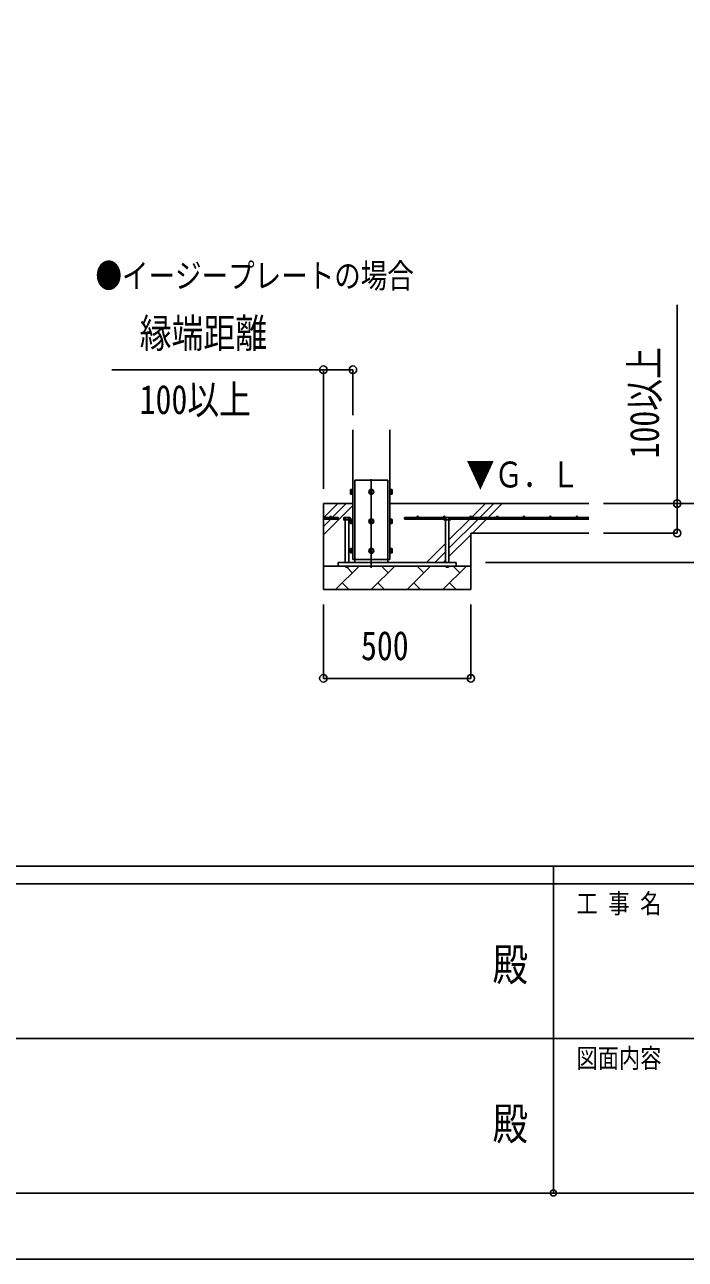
# Model space of a CAD drawing. Units: millimetres, scale not verified. Extents: x -12615 to 12615, y -8910 to 8910.
# Drawn here: x -1808 to 433, y -8910 to -4719 of the extents above; entities that cross this region are included whole.
import ezdxf
from ezdxf.enums import TextEntityAlignment as Align

# ---------------------------------------------------------------- set-up
doc = ezdxf.new("R2010")
doc.units = ezdxf.units.MM
doc.header["$LTSCALE"] = 40
doc.header["$PDMODE"] = 32
doc.header["$PDSIZE"] = 20
for name, color, linetype in [('0-2_USER1', 3, 'Continuous'), ('0-4_YKK_12', 2, 'Continuous'), ('0-5_YKK_13', 4, 'Continuous'), ('0-6_YKK_A1', 4, 'Continuous'), ('0-7_YKK_D', 6, 'Continuous'), ('0-8_YKK_ZWAK', 7, 'Continuous')]:
    doc.layers.add(name, color=color, linetype=linetype)
doc.styles.add('ＭＳ ゴシック', font='')
doc.styles.get('ＭＳ ゴシック').set_extended_font_data('MS Gothic')

msp = doc.modelspace()

# ---------------------------------------------------------------- linework, layer by layer
at = {"layer": '0-4_YKK_12'}
msp.add_line((-632.44, -6262.5), (-632.44, -6562.5), dxfattribs=at)
at = {"layer": '0-5_YKK_13'}
for p, q in [((-688.44, -6535), (-688.44, -6265)), ((-688.44, -6265), (-576.44, -6265)), ((-576.44, -6535), (-576.44, -6265)), ((-703.14, -6298.51), (-702.56, -6297.51)), ((-703.14, -6298.51), (-703.14, -6311.5)), ((-703.14, -6311.5), (-702.56, -6312.51)), ((-697.64, -6297.51), (-702.56, -6297.51)), ((-697.64, -6301.25), (-702.56, -6301.25)), ((-697.64, -6308.75), (-702.56, -6308.75)), ((-697.64, -6312.51), (-702.56, -6312.51)), ((-697.64, -6297.51), (-697.64, -6312.51)), ((-696.04, -6297.96), (-697.64, -6297.96)), ((-697.64, -6304.5), (-697.64, -6297.96)), ((-697.64, -6304.5), (-696.04, -6304.5)), ((-697.64, -6305.5), (-696.04, -6305.5)), ((-697.64, -6312.05), (-697.64, -6305.5)), ((-697.64, -6312.05), (-696.04, -6312.05)), ((-696.04, -6304.5), (-696.04, -6297.96)), ((-696.04, -6312.05), (-696.04, -6305.5)), ((-568.84, -6297.95), (-567.24, -6297.95)), ((-568.84, -6304.5), (-568.84, -6297.95)), ((-567.24, -6304.5), (-568.84, -6304.5)), ((-567.24, -6305.5), (-568.84, -6305.5)), ((-568.84, -6312.05), (-568.84, -6305.5)), ((-567.24, -6312.05), (-568.84, -6312.05)), ((-567.24, -6297.49), (-562.32, -6297.49)), ((-567.24, -6297.49), (-567.24, -6312.51)), ((-567.24, -6304.5), (-567.24, -6297.95)), ((-567.24, -6301.25), (-562.32, -6301.25)), ((-567.24, -6312.05), (-567.24, -6305.5)), ((-567.24, -6308.75), (-562.32, -6308.75)), ((-567.24, -6312.51), (-562.32, -6312.51)), ((-561.74, -6298.5), (-562.32, -6297.49)), ((-561.74, -6311.5), (-562.32, -6312.51)), ((-561.74, -6298.5), (-561.74, -6311.5)), ((-724.44, -6392.5), (-725.91, -6393.35)), ((-724.44, -6392.5), (-705.44, -6392.5)), ((-720.94, -6400.5), (-720.94, -6545)), ((-720.43, -6400.5), (-720.43, -6393.35)), ((-709.46, -6400.5), (-709.46, -6393.35)), ((-708.94, -6400.5), (-708.94, -6545)), ((-705.44, -6392.5), (-703.97, -6393.35)), ((-703.97, -6400.5), (-703.97, -6393.35)), ((-703.14, -6398.51), (-702.56, -6397.51)), ((-703.14, -6398.51), (-703.14, -6411.5)), ((-703.14, -6411.5), (-702.56, -6412.51)), ((-697.64, -6397.51), (-702.56, -6397.51)), ((-697.64, -6401.25), (-702.56, -6401.25)), ((-697.64, -6408.75), (-702.56, -6408.75)), ((-697.64, -6397.51), (-697.64, -6412.51)), ((-696.04, -6397.96), (-697.64, -6397.96)), ((-697.64, -6404.5), (-697.64, -6397.96)), ((-697.64, -6404.5), (-696.04, -6404.5)), ((-697.64, -6405.5), (-696.04, -6405.5)), ((-697.64, -6412.05), (-697.64, -6405.5)), ((-696.04, -6404.5), (-696.04, -6397.96)), ((-696.04, -6412.05), (-696.04, -6405.5)), ((-568.84, -6397.95), (-567.24, -6397.95)), ((-568.84, -6404.5), (-568.84, -6397.95)), ((-567.24, -6404.5), (-568.84, -6404.5)), ((-567.24, -6405.5), (-568.84, -6405.5)), ((-568.84, -6412.05), (-568.84, -6405.5)), ((-567.24, -6397.49), (-562.32, -6397.49)), ((-567.24, -6397.49), (-567.24, -6412.51)), ((-567.24, -6404.5), (-567.24, -6397.95)), ((-567.24, -6401.25), (-562.32, -6401.25)), ((-567.24, -6412.05), (-567.24, -6405.5)), ((-567.24, -6408.75), (-562.32, -6408.75)), ((-561.74, -6398.5), (-562.32, -6397.49)), ((-561.74, -6411.5), (-562.32, -6412.51)), ((-561.74, -6398.5), (-561.74, -6411.5)), ((-384.44, -6392.5), (-385.91, -6393.35)), ((-385.91, -6400.5), (-385.91, -6393.35)), ((-365.44, -6392.5), (-384.44, -6392.5)), ((-380.94, -6400.5), (-380.94, -6545)), ((-380.43, -6400.5), (-380.43, -6393.35)), ((-369.46, -6400.5), (-369.46, -6393.35)), ((-368.94, -6400.5), (-368.94, -6545)), ((-365.44, -6392.5), (-363.97, -6393.35)), ((-697.64, -6412.51), (-702.56, -6412.51)), ((-697.64, -6412.05), (-696.04, -6412.05)), ((-567.24, -6412.05), (-568.84, -6412.05)), ((-567.24, -6412.51), (-562.32, -6412.51)), ((-703.14, -6498.51), (-702.56, -6497.51)), ((-703.14, -6498.51), (-703.14, -6511.5)), ((-703.14, -6511.5), (-702.56, -6512.51)), ((-697.64, -6497.51), (-702.56, -6497.51)), ((-697.64, -6501.25), (-702.56, -6501.25)), ((-697.64, -6508.75), (-702.56, -6508.75)), ((-697.64, -6512.51), (-702.56, -6512.51)), ((-697.64, -6497.51), (-697.64, -6512.51)), ((-696.04, -6497.96), (-697.64, -6497.96)), ((-697.64, -6504.5), (-697.64, -6497.96)), ((-697.64, -6504.5), (-696.04, -6504.5)), ((-697.64, -6505.5), (-696.04, -6505.5)), ((-697.64, -6512.05), (-697.64, -6505.5)), ((-697.64, -6512.05), (-696.04, -6512.05)), ((-696.04, -6504.5), (-696.04, -6497.96)), ((-696.04, -6512.05), (-696.04, -6505.5)), ((-688.44, -6545), (-688.44, -6535)), ((-576.44, -6545), (-576.44, -6535)), ((-568.84, -6497.95), (-567.24, -6497.95)), ((-568.84, -6504.5), (-568.84, -6497.95)), ((-567.24, -6504.5), (-568.84, -6504.5)), ((-567.24, -6505.5), (-568.84, -6505.5)), ((-568.84, -6512.05), (-568.84, -6505.5)), ((-567.24, -6512.05), (-568.84, -6512.05)), ((-567.24, -6497.49), (-562.32, -6497.49)), ((-567.24, -6497.49), (-567.24, -6512.51)), ((-567.24, -6504.5), (-567.24, -6497.95)), ((-567.24, -6501.25), (-562.32, -6501.25)), ((-567.24, -6512.05), (-567.24, -6505.5)), ((-567.24, -6508.75), (-562.32, -6508.75)), ((-567.24, -6512.51), (-562.32, -6512.51)), ((-561.74, -6498.5), (-562.32, -6497.49)), ((-561.74, -6511.5), (-562.32, -6512.51)), ((-561.74, -6498.5), (-561.74, -6511.5)), ((-344.94, -6545), (-744.94, -6545)), ((-744.94, -6557), (-744.94, -6545)), ((-744.94, -6557), (-344.94, -6557)), ((-720.94, -6545), (-708.94, -6545)), ((-720.94, -6558.5), (-708.94, -6558.5)), ((-368.94, -6545), (-380.94, -6545)), ((-368.94, -6558.5), (-380.94, -6558.5)), ((-344.94, -6557), (-344.94, -6545))]:
    msp.add_line(p, q, dxfattribs=at)
for points in [[(-694.94, -6296.5), (-696.04, -6296.5), (-696.04, -6313.5), (-694.94, -6313.5)], [(-569.94, -6296.5), (-568.84, -6296.5), (-568.84, -6313.5), (-569.94, -6313.5)], [(-703.97, -6400.5), (-725.91, -6400.5), (-725.91, -6393.35)], [(-694.94, -6396.5), (-696.04, -6396.5), (-696.04, -6413.5), (-694.94, -6413.5)], [(-569.94, -6396.5), (-568.84, -6396.5), (-568.84, -6413.5), (-569.94, -6413.5)], [(-385.91, -6400.5), (-363.97, -6400.5), (-363.97, -6393.35)], [(-694.94, -6496.5), (-696.04, -6496.5), (-696.04, -6513.5), (-694.94, -6513.5)], [(-569.94, -6496.5), (-568.84, -6496.5), (-568.84, -6513.5), (-569.94, -6513.5)], [(-720.94, -6557), (-720.94, -6558.5), (-718.94, -6560.5), (-710.94, -6560.5)], [(-708.94, -6557), (-708.94, -6558.5), (-710.94, -6560.5)], [(-380.94, -6557), (-380.94, -6558.5), (-378.94, -6560.5)], [(-368.94, -6557), (-368.94, -6558.5), (-370.94, -6560.5), (-378.94, -6560.5)]]:
    msp.add_lwpolyline(points, dxfattribs=at)
for points in [[(-632.44, -6297.49), (-638.94, -6301.25), (-638.94, -6308.75), (-632.44, -6312.51), (-625.94, -6308.75), (-625.94, -6301.25)], [(-632.44, -6397.49), (-638.94, -6401.25), (-638.94, -6408.75), (-632.44, -6412.51), (-625.94, -6408.75), (-625.94, -6401.25)], [(-632.44, -6497.49), (-638.94, -6501.25), (-638.94, -6508.75), (-632.44, -6512.51), (-625.94, -6508.75), (-625.94, -6501.25)]]:
    msp.add_lwpolyline(points, close=True, dxfattribs=at)
for centre, radius in [((-632.44, -6305), 8.5), ((-632.44, -6305), 6.5), ((-632.44, -6405), 8.5), ((-632.44, -6405), 6.5), ((-632.44, -6505), 8.5), ((-632.44, -6505), 6.5)]:
    msp.add_circle(centre, radius, dxfattribs=at)
for centre, radius, start, end in [((-699.84, -6299.38), 3.31, 145.51973, 214.48027), ((-690.72, -6305), 12.42, 162.41205, 197.58795), ((-699.82, -6310.63), 3.32, 145.61575, 214.38425), ((-632.44, -6305), 7.05, 157.21814, 202.78186), ((-632.44, -6305), 7.05, 97.21814, 142.78186), ((-632.44, -6305), 7.05, 217.21814, 262.78186), ((-632.44, -6305), 7.05, 37.21814, 82.78186), ((-632.44, -6305), 7.05, 277.21814, 322.78186), ((-632.44, -6305), 7.05, 337.21814, 22.78186), ((-565.06, -6299.37), 3.32, 325.61575, 34.38425), ((-574.16, -6305), 12.42, 342.41205, 17.58795), ((-565.06, -6310.63), 3.32, 325.61575, 34.38425), ((-723.17, -6397.36), 4.86, 55.61575, 124.38425), ((-714.94, -6410.65), 18.15, 72.41205, 107.58795), ((-706.71, -6397.36), 4.86, 55.61575, 124.38425), ((-699.84, -6399.38), 3.31, 145.51973, 214.48027), ((-690.72, -6405), 12.42, 162.41205, 197.58795), ((-699.82, -6410.63), 3.32, 145.61575, 214.38425), ((-632.44, -6405), 7.05, 157.21814, 202.78186), ((-632.44, -6405), 7.05, 97.21814, 142.78186), ((-632.44, -6405), 7.05, 217.21814, 262.78186), ((-632.44, -6405), 7.05, 37.21814, 82.78186), ((-632.44, -6405), 7.05, 277.21814, 322.78186), ((-632.44, -6405), 7.05, 337.21814, 22.78186), ((-565.06, -6399.37), 3.32, 325.61575, 34.38425), ((-574.16, -6405), 12.42, 342.41205, 17.58795), ((-565.06, -6410.63), 3.32, 325.61575, 34.38425), ((-383.17, -6397.36), 4.86, 55.61575, 124.38425), ((-374.94, -6410.65), 18.15, 72.41205, 107.58795), ((-366.71, -6397.36), 4.86, 55.61575, 124.38425), ((-699.84, -6499.38), 3.31, 145.51973, 214.48027), ((-690.72, -6505), 12.42, 162.41205, 197.58795), ((-699.82, -6510.63), 3.32, 145.61575, 214.38425), ((-632.44, -6505), 7.05, 157.21814, 202.78186), ((-632.44, -6505), 7.05, 97.21814, 142.78186), ((-632.44, -6505), 7.05, 217.21814, 262.78186), ((-632.44, -6505), 7.05, 37.21814, 82.78186), ((-632.44, -6505), 7.05, 277.21814, 322.78186), ((-632.44, -6505), 7.05, 337.21814, 22.78186), ((-565.06, -6499.37), 3.32, 325.61575, 34.38425), ((-574.16, -6505), 12.42, 342.41205, 17.58795), ((-565.06, -6510.63), 3.32, 325.61575, 34.38425)]:
    msp.add_arc(centre, radius, start, end, dxfattribs=at)
at = {"layer": '0-6_YKK_A1'}
for p, q in [((-694.94, -6535), (-694.94, -6095)), ((-569.94, -6095), (-569.94, -6535)), ((-694.94, -6345), (-794.94, -6345)), ((-794.94, -6637), (-794.94, -6345)), ((-794.94, -6451), (-694.94, -6351)), ((-793.01, -6392.5), (-745.51, -6345)), ((-764.73, -6392.5), (-717.23, -6345)), ((105.06, -6345), (-569.94, -6345)), ((-293.01, -6392.5), (-245.51, -6345)), ((-264.73, -6392.5), (-217.23, -6345)), ((-236.44, -6392.5), (-188.94, -6345)), ((-744.94, -6392.5), (-794.94, -6392.5)), ((-794.94, -6422.71), (-769.73, -6397.5)), ((-744.94, -6397.5), (-794.94, -6397.5)), ((-744.94, -6392.5), (-744.94, -6397.5)), ((-519.94, -6392.5), (105.06, -6392.5)), ((-519.94, -6392.5), (-519.94, -6397.5)), ((-519.94, -6397.5), (-385.91, -6397.5)), ((-368.94, -6496.71), (-269.73, -6397.5)), ((-368.94, -6468.43), (-298.01, -6397.5)), ((-363.97, -6397.5), (105.06, -6397.5)), ((-288.94, -6445), (-241.44, -6397.5)), ((-368.94, -6525), (-294.94, -6451)), ((-294.94, -6637), (-294.94, -6445)), ((105.06, -6445), (-294.94, -6445)), ((-445.51, -6545), (-380.94, -6480.43)), ((-694.94, -6535), (-569.94, -6535)), ((-417.23, -6545), (-380.94, -6508.71)), ((-388.94, -6545), (-380.94, -6537)), ((-294.94, -6557), (-794.94, -6557)), ((-754.2, -6637), (-674.2, -6557)), ((-696.87, -6579.66), (-716.03, -6560.5)), ((-632.78, -6637), (-552.78, -6557)), ((-575.44, -6579.66), (-598.11, -6557)), ((-576.44, -6545), (-344.94, -6545)), ((-511.36, -6637), (-431.36, -6557)), ((-454.02, -6579.66), (-476.68, -6557)), ((-389.94, -6637), (-309.94, -6557)), ((-332.6, -6579.66), (-355.26, -6557)), ((-344.94, -6545), (-344.94, -6557)), ((-731.54, -6614.34), (-708.88, -6637)), ((-610.12, -6614.34), (-587.46, -6637)), ((-488.7, -6614.34), (-466.04, -6637)), ((-367.28, -6614.34), (-344.62, -6637)), ((-294.94, -6637), (-794.94, -6637))]:
    msp.add_line(p, q, dxfattribs=at)
msp.add_lwpolyline([(-688.44, -6545), (-744.94, -6545), (-744.94, -6557)], dxfattribs=at)
for centre in [(-769.94, -6390), (-474.94, -6390), (-384.94, -6390), (-294.94, -6390), (-204.94, -6390), (-114.94, -6390), (-24.94, -6390), (65.06, -6390)]:
    msp.add_circle(centre, 2.5, dxfattribs=at)
at = {"layer": '0-7_YKK_D'}
for p, q in [((-794.94, -5890.47), (-1512.75, -5890.47)), ((-794.94, -6295), (-794.94, -5889.47)), ((-794.94, -5890.47), (-694.94, -5890.47)), ((-694.94, -6045), (-694.94, -5889.47)), ((155.06, -6345), (405.56, -6345)), ((155.06, -6345), (706.06, -6345)), ((155.06, -6445), (405.56, -6445)), ((-244.94, -6545), (706.06, -6545)), ((-794.94, -6687), (-794.94, -6939)), ((-294.94, -6687), (-294.94, -6939)), ((-294.94, -6938), (-794.94, -6938))]:
    msp.add_line(p, q, dxfattribs=at)
msp.add_lwpolyline([(405.06, -6445), (405.06, -6345), (405.06, -5669.8)], dxfattribs=at)
for centre in [(-794.94, -5890.47), (-694.94, -5890.47), (405.06, -6345), (405.06, -6445), (-794.94, -6938), (-294.94, -6938)]:
    msp.add_circle(centre, 12.75, dxfattribs=at)
at = {"layer": '0-8_YKK_ZWAK'}
for p, q in [((11685.06, -7575), (-11714.94, -7575)), ((-14.94, -7575), (-14.94, -8685)), ((-14.94, -7635), (-3914.94, -7635)), ((3885.06, -7635), (-14.94, -7635)), ((-3892.44, -8160), (-14.94, -8160)), ((-14.94, -8160), (3885.06, -8160)), ((-3914.94, -8685), (-14.94, -8685)), ((-14.94, -8685), (3885.06, -8685))]:
    msp.add_line(p, q, dxfattribs=at)
msp.add_lwpolyline([(-12615, -8910), (12615, -8910), (12615, 8910), (-12615, 8910)], close=True, dxfattribs=at)
msp.add_point((-14.94, -8685), dxfattribs=at)

# ---------------------------------------------------------------- texts
at = {"layer": '0-2_USER1', "style": 'ＭＳ ゴシック', "width": 0.8}
msp.add_text('●イージープレートの場合', height=82.48, dxfattribs=at).set_placement((-1568.29, -5637.22), align=Align.BOTTOM_LEFT)
at = {"layer": '0-6_YKK_A1', "style": 'ＭＳ ゴシック', "width": 0.8}
msp.add_text('▼Ｇ．Ｌ', height=87.98, dxfattribs=at).set_placement((-310.4, -6316.55), align=Align.BOTTOM_LEFT)
at = {"layer": '0-7_YKK_D', "style": 'ＭＳ ゴシック', "width": 0.8}
for s, p in [('縁端距離', (-1418.14, -5845.47)), ('100以上', (-1418.14, -6070.47)), ('500', (-667.34, -6906))]:
    msp.add_text(s, height=98.97, dxfattribs=at).set_placement(p, align=Align.BOTTOM_LEFT)
msp.add_text('100以上', height=98.97, rotation=90, dxfattribs=at).set_placement((373.06, -6191.4), align=Align.BOTTOM_LEFT)
at = {"layer": '0-8_YKK_ZWAK', "style": 'ＭＳ ゴシック', "width": 0.8}
for s, height, p in [('工 事 名', 65.98, (63.81, -7755)), ('殿', 110, (-221, -7997.5)), ('図面内容', 65.98, (63.81, -8280)), ('殿', 110, (-221, -8537.5))]:
    msp.add_text(s, height=height, dxfattribs=at).set_placement(p, align=Align.BOTTOM_LEFT)

doc.saveas('drawing.dxf')
